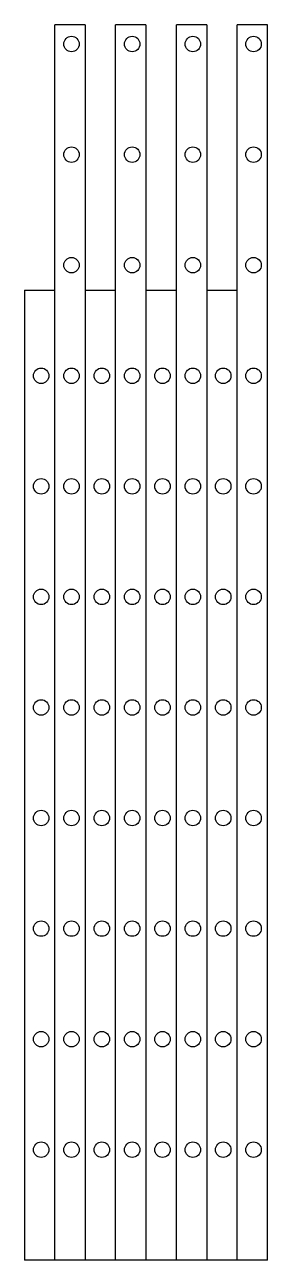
# Model space of a CAD drawing. Extents: x 0 to 44, y 0 to 223.
import ezdxf

# ---------------------------------------------------------------- set-up
doc = ezdxf.new("R2010")
doc.units = 0
doc.layers.add('GUIDES', color=98, linetype='CONTINUOUS')

msp = doc.modelspace()

# ---------------------------------------------------------------- linework, layer by layer
at = {"layer": 'GUIDES'}
for p, q in [((11, 223.5), (5.5, 223.5)), ((5.5, 0), (5.5, 223.5)), ((11, 223.5), (11, 0)), ((22, 223.5), (16.5, 223.5)), ((16.5, 0), (16.5, 223.5)), ((22, 223.5), (22, 0)), ((33, 223.5), (27.5, 223.5)), ((27.5, 0), (27.5, 223.5)), ((33, 223.5), (33, 0)), ((44, 223.5), (38.5, 223.5)), ((38.5, 0), (38.5, 223.5)), ((44, 0), (44, 223.5)), ((0, 175.5), (5.5, 175.5)), ((0, 175.5), (0, 0)), ((11, 175.5), (16.5, 175.5)), ((22, 175.5), (27.5, 175.5)), ((33, 175.5), (38.5, 175.5)), ((5.5, 0), (0, 0)), ((11, 0), (5.5, 0)), ((16.5, 0), (11, 0)), ((22, 0), (16.5, 0)), ((27.5, 0), (22, 0)), ((33, 0), (27.5, 0)), ((38.5, 0), (33, 0)), ((44, 0), (38.5, 0))]:
    msp.add_line(p, q, dxfattribs=at)
for centre in [(8.5, 220), (19.5, 220), (30.5, 220), (41.5, 220), (8.5, 200), (19.5, 200), (30.5, 200), (41.5, 200), (8.5, 180), (19.5, 180), (30.5, 180), (41.5, 180), (3, 160), (8.5, 160), (14, 160), (19.5, 160), (25, 160), (30.5, 160), (36, 160), (41.5, 160), (3, 140), (8.5, 140), (14, 140), (19.5, 140), (25, 140), (30.5, 140), (36, 140), (41.5, 140), (3, 120), (8.5, 120), (14, 120), (19.5, 120), (25, 120), (30.5, 120), (36, 120), (41.5, 120), (3, 100), (8.5, 100), (14, 100), (19.5, 100), (25, 100), (30.5, 100), (36, 100), (41.5, 100), (3, 80), (8.5, 80), (14, 80), (19.5, 80), (25, 80), (30.5, 80), (36, 80), (41.5, 80), (3, 60), (8.5, 60), (14, 60), (19.5, 60), (25, 60), (30.5, 60), (36, 60), (41.5, 60), (3, 40), (8.5, 40), (14, 40), (19.5, 40), (25, 40), (30.5, 40), (36, 40), (41.5, 40), (3, 20), (8.5, 20), (14, 20), (19.5, 20), (25, 20), (30.5, 20), (36, 20), (41.5, 20)]:
    msp.add_circle(centre, 1.4, dxfattribs=at)

doc.saveas('drawing.dxf')
